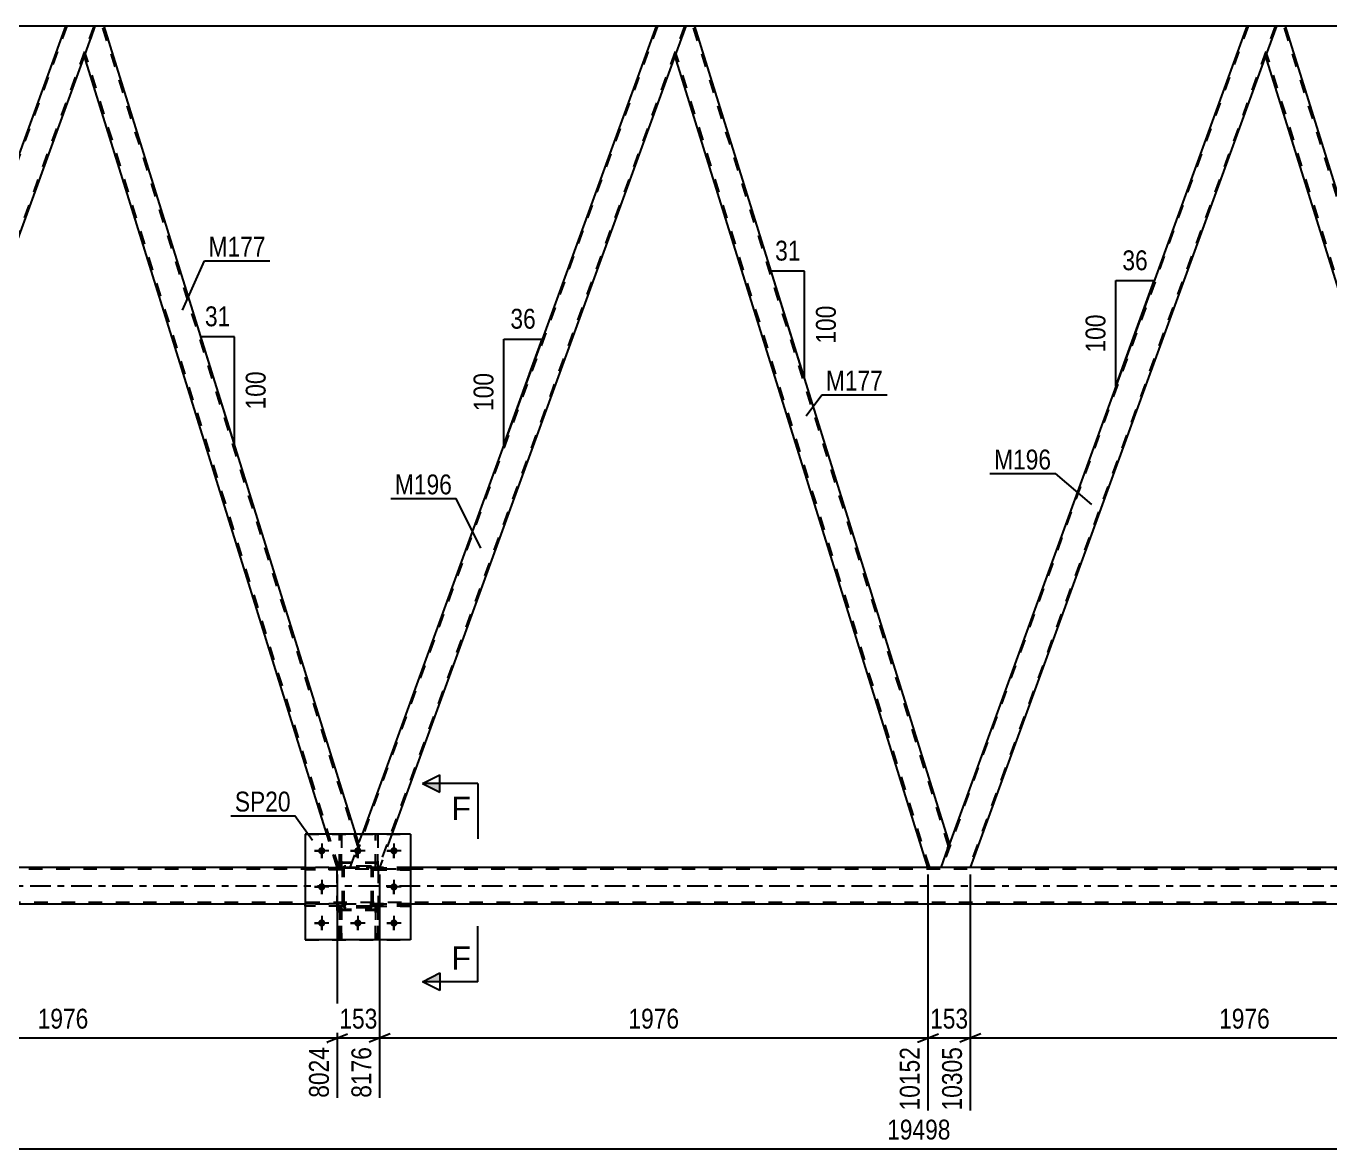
# Model space of a CAD drawing. Header units: millimetres. Extents: x 0 to 841, y 0 to 594.
# Drawn here: x 295.2 to 483.1, y 300 to 461.7 of the extents above; entities that cross this region are included whole.
import ezdxf

# ---------------------------------------------------------------- set-up
doc = ezdxf.new("R2010")
doc.units = ezdxf.units.MM
doc.linetypes.add('DXK_LINE_DOT2', pattern=[3.9198, 1.9599, -1.9599])
doc.linetypes.add('DXK_LINE_DOT3', pattern=[5.9187, 2.979, -0.9799, 0.9799, -0.9799])
doc.styles.add('Arial', font='ARIAL.TTF', dxfattribs={"height": 0.2})
doc.styles.add('Arial Narrow', font='ARIALN.TTF', dxfattribs={"height": 0.2})

# ---------------------------------------------------------------- blocks, each defined once
blk = doc.blocks.new('Part-814553059-3912 - 3729')
at = {"color": 7, "linetype": 'DXK_LINE_DOT2'}
for p, q in [((345.24, 334.97), (345.24, 335.29)), ((345.24, 335.29), (350.64, 335.29)), ((350.64, 334.97), (345.24, 334.97)), ((345.84, 334.97), (345.84, 335.29)), ((350.64, 335.29), (350.64, 334.97))]:
    blk.add_line(p, q, dxfattribs=at)
blk = doc.blocks.new('Part-814553059-4105 - 3729')
at = {"color": 2, "linetype": 'Continuous'}
for p, q in [((475.43, 461.72), (473.9, 457.53)), ((476.75, 461.72), (475.43, 461.72)), ((513.45, 343.97), (476.75, 461.72)), ((510.34, 340.5), (473.88, 457.47)), ((473.9, 457.53), (473.9, 457.52)), ((513.43, 343.91), (513.18, 343.23)), ((513.43, 343.92), (513.43, 343.91)), ((513.18, 343.23), (512.19, 340.5))]:
    blk.add_line(p, q, dxfattribs=at)
at = {"color": 7, "linetype": 'DXK_LINE_DOT2'}
for p, q in [((513.32, 343.6), (476.5, 461.72)), ((473.9, 457.53), (473.88, 457.47)), ((510.59, 340.5), (474.02, 457.84)), ((513.45, 343.97), (513.43, 343.92)), ((513.18, 343.23), (513.37, 343.75)), ((512.19, 340.5), (510.34, 340.5))]:
    blk.add_line(p, q, dxfattribs=at)
blk = doc.blocks.new('Part-814553059-3946 - 3729')
at = {"color": 7, "linetype": 'DXK_LINE_DOT2'}
for p, q in [((345.59, 340.48), (345.59, 345.33)), ((345.59, 345.33), (345.91, 345.33)), ((345.91, 345.33), (345.91, 340.48)), ((345.59, 341.08), (345.91, 341.08)), ((345.91, 340.48), (345.59, 340.48))]:
    blk.add_line(p, q, dxfattribs=at)
blk = doc.blocks.new('Part-814553059-3964 - 3729')
at = {"color": 2, "linetype": 'Continuous'}
for p, q in [((340.39, 345.32), (340.39, 345.33)), ((340.71, 345.33), (340.39, 345.33)), ((340.71, 345.32), (340.71, 345.33))]:
    blk.add_line(p, q, dxfattribs=at)
at = {"color": 7, "linetype": 'DXK_LINE_DOT2'}
for p, q in [((340.39, 340.48), (340.39, 345.32)), ((340.71, 340.48), (340.71, 345.32)), ((340.39, 341.08), (340.71, 341.08)), ((340.71, 340.48), (340.39, 340.48))]:
    blk.add_line(p, q, dxfattribs=at)
blk = doc.blocks.new('Part-814553059-4128 - 3729')
at = {"color": 2, "linetype": 'Continuous'}
for p, q in [((390.3, 461.72), (388.77, 457.53)), ((391.61, 461.72), (390.3, 461.72)), ((428.32, 343.97), (391.61, 461.72)), ((425.21, 340.5), (388.75, 457.47)), ((388.77, 457.53), (388.77, 457.52)), ((428.3, 343.91), (428.05, 343.23)), ((428.3, 343.92), (428.3, 343.91)), ((428.05, 343.23), (427.05, 340.5))]:
    blk.add_line(p, q, dxfattribs=at)
at = {"color": 7, "linetype": 'DXK_LINE_DOT2'}
for p, q in [((428.18, 343.6), (391.36, 461.72)), ((388.77, 457.53), (388.75, 457.47)), ((425.46, 340.5), (388.88, 457.84)), ((428.32, 343.97), (428.3, 343.92)), ((428.05, 343.23), (428.24, 343.75)), ((427.05, 340.5), (425.21, 340.5))]:
    blk.add_line(p, q, dxfattribs=at)
blk = doc.blocks.new('Part-814553059-3952 - 3729')
at = {"color": 7, "linetype": 'DXK_LINE_DOT2'}
for p, q in [((340.39, 340.48), (340.39, 345.33)), ((340.39, 345.33), (340.71, 345.33)), ((340.71, 345.33), (340.71, 340.48)), ((340.39, 341.08), (340.71, 341.08)), ((340.71, 340.48), (340.39, 340.48))]:
    blk.add_line(p, q, dxfattribs=at)
blk = doc.blocks.new('Part-814553059-4118 - 3729')
at = {"color": 7, "linetype": 'DXK_LINE_DOT2'}
for p, q in [((740.54, 340.26), (64.97, 340.26)), ((350.64, 340.5), (335.44, 340.5)), ((741.3, 335.46), (64.97, 335.46)), ((350.64, 335.22), (335.44, 335.22))]:
    blk.add_line(p, q, dxfattribs=at)
at = {"color": 2, "linetype": 'Continuous'}
for p, q in [((335.44, 340.5), (180.37, 340.5)), ((590.84, 340.5), (350.64, 340.5)), ((335.44, 335.22), (180.37, 335.22)), ((590.84, 335.22), (350.64, 335.22))]:
    blk.add_line(p, q, dxfattribs=at)
at = {"color": 7, "linetype": 'DXK_LINE_DOT3'}
blk.add_line((64.97, 337.86), (740.92, 337.86), dxfattribs=at)
blk = doc.blocks.new('Part-814553059-3909 - 3729')
at = {"color": 7, "linetype": 'DXK_LINE_DOT2'}
for p, q in [((340.84, 340.49), (335.44, 340.49)), ((335.44, 340.17), (335.44, 340.49)), ((340.84, 340.17), (335.44, 340.17)), ((340.24, 340.17), (340.24, 340.49)), ((340.84, 340.49), (340.84, 340.17))]:
    blk.add_line(p, q, dxfattribs=at)
blk = doc.blocks.new('Part-814553059-3925 - 3729')
at = {"color": 7, "linetype": 'DXK_LINE_DOT2'}
for p, q in [((340.71, 334.96), (340.39, 334.96)), ((340.39, 334.96), (340.39, 330.13)), ((340.71, 330.13), (340.71, 334.96)), ((340.39, 334.36), (340.71, 334.36)), ((340.39, 330.13), (340.71, 330.13))]:
    blk.add_line(p, q, dxfattribs=at)
blk = doc.blocks.new('Part-814553059-3928 - 3729')
at = {"color": 7, "linetype": 'DXK_LINE_DOT2'}
for p, q in [((345.24, 340.17), (345.24, 340.49)), ((345.24, 340.49), (350.64, 340.49)), ((350.64, 340.17), (345.24, 340.17)), ((345.84, 340.17), (345.84, 340.49)), ((350.64, 340.49), (350.64, 340.17))]:
    blk.add_line(p, q, dxfattribs=at)
blk = doc.blocks.new('Part-814553059-3929 - 3729')
at = {"color": 7, "linetype": 'DXK_LINE_DOT2'}
for p, q in [((346.04, 341.26), (340.04, 341.26)), ((340.04, 334.46), (340.04, 341.26)), ((346.04, 334.46), (346.04, 341.26)), ((346.04, 334.46), (340.04, 334.46))]:
    blk.add_line(p, q, dxfattribs=at)
blk = doc.blocks.new('Part-814553059-3937 - 3729')
at = {"color": 7, "linetype": 'DXK_LINE_DOT2'}
for p, q in [((350.64, 335.29), (345.24, 335.29)), ((345.24, 335.29), (345.24, 334.97)), ((345.24, 334.97), (350.64, 334.97)), ((345.84, 334.97), (345.84, 335.29)), ((350.64, 334.97), (350.64, 335.29))]:
    blk.add_line(p, q, dxfattribs=at)
blk = doc.blocks.new('Part-814553059-3940 - 3729')
at = {"color": 7, "linetype": 'DXK_LINE_DOT2'}
for p, q in [((350.64, 340.49), (345.24, 340.49)), ((345.24, 340.49), (345.24, 340.17)), ((345.24, 340.17), (350.64, 340.17)), ((345.84, 340.17), (345.84, 340.49)), ((350.64, 340.17), (350.64, 340.49))]:
    blk.add_line(p, q, dxfattribs=at)
blk = doc.blocks.new('Part-814553059-3967 - 3729')
at = {"color": 2, "linetype": 'Continuous'}
for p, q in [((345.59, 345.32), (345.59, 345.33)), ((345.91, 345.33), (345.59, 345.33)), ((345.91, 345.32), (345.91, 345.33))]:
    blk.add_line(p, q, dxfattribs=at)
at = {"color": 7, "linetype": 'DXK_LINE_DOT2'}
for p, q in [((345.59, 340.48), (345.59, 345.32)), ((345.91, 340.48), (345.91, 345.32)), ((345.59, 341.08), (345.91, 341.08)), ((345.91, 340.48), (345.59, 340.48))]:
    blk.add_line(p, q, dxfattribs=at)
blk = doc.blocks.new('Part-814553059-3970 - 3729')
at = {"color": 7, "linetype": 'DXK_LINE_DOT2'}
for p, q in [((340.84, 335.29), (335.44, 335.29)), ((335.44, 334.97), (335.44, 335.29)), ((340.84, 334.97), (335.44, 334.97)), ((340.24, 334.97), (340.24, 335.29)), ((340.84, 335.29), (340.84, 334.97))]:
    blk.add_line(p, q, dxfattribs=at)
blk = doc.blocks.new('Part-814553059-4002 - 3729')
at = {"color": 7, "linetype": 'DXK_LINE_DOT2'}
for p, q in [((345.91, 334.96), (345.59, 334.96)), ((345.59, 334.96), (345.59, 330.13)), ((345.91, 330.13), (345.91, 334.96)), ((345.59, 334.36), (345.91, 334.36)), ((345.59, 330.13), (345.91, 330.13))]:
    blk.add_line(p, q, dxfattribs=at)
blk = doc.blocks.new('Bolt-814553059-4021 - 3729')
at = {"linetype": 'Continuous'}
for points in [[(338.36, 342.92, -1), (337.32, 342.92, -1)], [(343.56, 342.92, -1), (342.52, 342.92, -1)], [(348.76, 342.92, -1), (347.72, 342.92, -1)], [(338.36, 337.72, -1), (337.32, 337.72, -1)], [(348.76, 337.72, -1), (347.72, 337.72, -1)], [(338.36, 332.52, -1), (337.32, 332.52, -1)], [(343.56, 332.52, -1), (342.52, 332.52, -1)], [(348.76, 332.52, -1), (347.72, 332.52, -1)]]:
    blk.add_hatch(color=1, dxfattribs=at).paths.add_polyline_path(points)
at = {"color": 1, "linetype": 'Continuous'}
for p, q in [((337.84, 343.96), (337.84, 341.88)), ((343.04, 343.96), (343.04, 341.88)), ((348.24, 343.96), (348.24, 341.88)), ((338.88, 342.92), (336.8, 342.92)), ((344.08, 342.92), (342, 342.92)), ((349.28, 342.92), (347.2, 342.92)), ((337.84, 338.76), (337.84, 336.68)), ((348.24, 338.76), (348.24, 336.68)), ((338.88, 337.72), (336.8, 337.72)), ((349.28, 337.72), (347.2, 337.72)), ((337.84, 333.56), (337.84, 331.48)), ((343.04, 333.56), (343.04, 331.48)), ((348.24, 333.56), (348.24, 331.48)), ((338.88, 332.52), (336.8, 332.52)), ((344.08, 332.52), (342, 332.52)), ((349.28, 332.52), (347.2, 332.52))]:
    blk.add_line(p, q, dxfattribs=at)
blk = doc.blocks.new('Part-814553059-4038 - 3729')
at = {"color": 7, "linetype": 'DXK_LINE_DOT2'}
for p, q in [((301.08, 461.72), (256.95, 340.5)), ((304.99, 461.72), (260.87, 340.5)), ((305.16, 461.72), (303.63, 457.52)), ((258.03, 343.92), (256.78, 340.5)), ((261.04, 340.5), (256.78, 340.5))]:
    blk.add_line(p, q, dxfattribs=at)
at = {"color": 2, "linetype": 'Continuous'}
for p, q in [((300.91, 461.72), (258.03, 343.92)), ((305.16, 461.72), (300.91, 461.72)), ((303.63, 457.52), (261.04, 340.5))]:
    blk.add_line(p, q, dxfattribs=at)
blk = doc.blocks.new('Part-814553059-4043 - 3729')
at = {"color": 2, "linetype": 'Continuous'}
for p, q in [((305.16, 461.72), (303.64, 457.53)), ((306.48, 461.72), (305.16, 461.72)), ((342.76, 345.32), (306.48, 461.72)), ((338.57, 345.32), (303.61, 457.47)), ((303.64, 457.53), (303.63, 457.52))]:
    blk.add_line(p, q, dxfattribs=at)
at = {"color": 7, "linetype": 'DXK_LINE_DOT2'}
for p, q in [((343.05, 343.6), (306.23, 461.72)), ((303.64, 457.53), (303.61, 457.47)), ((340.33, 340.5), (303.75, 457.84)), ((340.07, 340.5), (338.57, 345.32)), ((341.92, 340.5), (343.18, 343.97)), ((343.18, 343.97), (342.76, 345.32)), ((340.07, 340.5), (341.92, 340.5))]:
    blk.add_line(p, q, dxfattribs=at)
blk = doc.blocks.new('Part-814553059-4048 - 3729')
at = {"color": 7, "linetype": 'DXK_LINE_DOT2'}
for p, q in [((730.83, 461.72), (215.77, 461.72)), ((306.48, 461.72), (300.91, 461.72)), ((391.61, 461.72), (386.04, 461.72)), ((476.75, 461.72), (471.17, 461.72))]:
    blk.add_line(p, q, dxfattribs=at)
at = {"color": 2, "linetype": 'Continuous'}
for p, q in [((300.91, 461.72), (221.35, 461.72)), ((386.04, 461.72), (306.48, 461.72)), ((471.17, 461.72), (391.61, 461.72)), ((556.31, 461.72), (476.75, 461.72))]:
    blk.add_line(p, q, dxfattribs=at)
blk = doc.blocks.new('Part-814553059-4059 - 3729')
at = {"color": 2, "linetype": 'Continuous'}
for p, q in [((350.64, 345.32), (335.44, 345.32)), ((335.44, 345.32), (335.44, 330.12)), ((350.64, 345.32), (350.64, 330.12)), ((350.64, 330.12), (335.44, 330.12))]:
    blk.add_line(p, q, dxfattribs=at)
blk = doc.blocks.new('Part-814553059-4065 - 3729')
at = {"color": 7, "linetype": 'DXK_LINE_DOT2'}
for p, q in [((340.84, 335.29), (335.44, 335.29)), ((335.44, 335.29), (335.44, 334.97)), ((340.84, 334.97), (335.44, 334.97)), ((340.24, 334.97), (340.24, 335.29)), ((340.84, 334.97), (340.84, 335.29))]:
    blk.add_line(p, q, dxfattribs=at)
blk = doc.blocks.new('Part-814553059-4068 - 3729')
at = {"color": 7, "linetype": 'DXK_LINE_DOT2'}
for p, q in [((340.84, 340.49), (335.44, 340.49)), ((335.44, 340.49), (335.44, 340.17)), ((340.84, 340.17), (335.44, 340.17)), ((340.24, 340.17), (340.24, 340.49)), ((340.84, 340.17), (340.84, 340.49))]:
    blk.add_line(p, q, dxfattribs=at)
blk = doc.blocks.new('Part-814553059-4073 - 3729')
at = {"color": 7, "linetype": 'DXK_LINE_DOT2'}
for p, q in [((340.39, 330.13), (340.39, 334.96)), ((340.39, 334.96), (340.71, 334.96)), ((340.71, 334.96), (340.71, 330.13)), ((340.39, 334.36), (340.71, 334.36)), ((340.71, 330.13), (340.39, 330.13))]:
    blk.add_line(p, q, dxfattribs=at)
blk = doc.blocks.new('Part-814553059-4076 - 3729')
at = {"color": 7, "linetype": 'DXK_LINE_DOT2'}
for p, q in [((345.59, 330.13), (345.59, 334.96)), ((345.59, 334.96), (345.91, 334.96)), ((345.91, 334.96), (345.91, 330.13)), ((345.59, 334.36), (345.91, 334.36)), ((345.91, 330.13), (345.59, 330.13))]:
    blk.add_line(p, q, dxfattribs=at)
blk = doc.blocks.new('Bolt-814553059-4100 - 3729')
at = {"color": 1, "linetype": 'Continuous'}
for p, q in [((337.84, 343.96), (337.84, 343.27)), ((343.04, 343.96), (343.04, 343.27)), ((348.24, 343.96), (348.24, 343.27)), ((336.8, 342.92), (337.49, 342.92)), ((337.84, 341.88), (337.84, 342.58)), ((338.88, 342.92), (338.18, 342.92)), ((342, 342.92), (342.69, 342.92)), ((343.04, 341.88), (343.04, 342.58)), ((344.08, 342.92), (343.38, 342.92)), ((347.2, 342.92), (347.89, 342.92)), ((348.24, 341.88), (348.24, 342.58)), ((349.28, 342.92), (348.58, 342.92)), ((337.84, 338.76), (337.84, 338.07)), ((348.24, 338.76), (348.24, 338.07)), ((336.8, 337.72), (337.49, 337.72)), ((337.84, 336.68), (337.84, 337.38)), ((338.88, 337.72), (338.18, 337.72)), ((347.2, 337.72), (347.89, 337.72)), ((348.24, 336.68), (348.24, 337.38)), ((349.28, 337.72), (348.58, 337.72)), ((337.84, 333.56), (337.84, 332.87)), ((343.04, 333.56), (343.04, 332.87)), ((348.24, 333.56), (348.24, 332.87)), ((336.8, 332.52), (337.49, 332.52)), ((337.84, 331.48), (337.84, 332.18)), ((338.88, 332.52), (338.18, 332.52)), ((342, 332.52), (342.69, 332.52)), ((343.04, 331.48), (343.04, 332.18)), ((344.08, 332.52), (343.38, 332.52)), ((347.2, 332.52), (347.89, 332.52)), ((348.24, 331.48), (348.24, 332.18)), ((349.28, 332.52), (348.58, 332.52))]:
    blk.add_line(p, q, dxfattribs=at)
blk = doc.blocks.new('Part-814553059-4110 - 3729')
at = {"color": 7, "linetype": 'DXK_LINE_DOT2'}
for p, q in [((471.34, 461.72), (427.22, 340.5)), ((475.26, 461.72), (431.14, 340.5)), ((475.43, 461.72), (473.9, 457.52)), ((428.3, 343.92), (427.05, 340.5)), ((431.31, 340.5), (427.05, 340.5))]:
    blk.add_line(p, q, dxfattribs=at)
at = {"color": 2, "linetype": 'Continuous'}
for p, q in [((471.17, 461.72), (428.3, 343.92)), ((475.43, 461.72), (471.17, 461.72)), ((473.9, 457.52), (431.31, 340.5))]:
    blk.add_line(p, q, dxfattribs=at)
blk = doc.blocks.new('Part-814553059-4123 - 3729')
at = {"color": 7, "linetype": 'DXK_LINE_DOT2'}
for p, q in [((386.21, 461.72), (342.09, 340.5)), ((390.13, 461.72), (346.01, 340.5)), ((390.3, 461.72), (388.77, 457.52)), ((341.92, 340.5), (343.67, 345.32)), ((347.93, 345.32), (346.18, 340.5)), ((346.18, 340.5), (341.92, 340.5))]:
    blk.add_line(p, q, dxfattribs=at)
at = {"color": 2, "linetype": 'Continuous'}
for p, q in [((386.04, 461.72), (343.67, 345.32)), ((390.3, 461.72), (386.04, 461.72)), ((388.77, 457.52), (347.93, 345.32))]:
    blk.add_line(p, q, dxfattribs=at)
blk = doc.blocks.new('Part-814553059-4154 - 3729')
at = {"color": 7, "linetype": 'DXK_LINE_DOT2'}
for p, q in [((346.04, 341.13), (340.04, 341.13)), ((340.04, 334.33), (340.04, 341.13)), ((346.04, 334.33), (346.04, 341.13)), ((346.04, 334.33), (340.04, 334.33))]:
    blk.add_line(p, q, dxfattribs=at)
blk = doc.blocks.new('Part-814553059-4155 - 3729')
at = {"color": 7, "linetype": 'DXK_LINE_DOT2'}
for p, q in [((340.84, 340.24), (340.87, 340.43)), ((340.87, 340.43), (340.84, 340.24)), ((340.84, 335.2), (340.84, 340.24)), ((341.08, 340.24), (341.09, 340.34)), ((341.08, 335.2), (341.08, 340.24)), ((341.09, 340.34), (341.15, 340.41)), ((341.13, 340.69), (341.32, 340.72)), ((341.32, 340.72), (341.13, 340.69)), ((341.15, 340.41), (341.22, 340.47)), ((341.22, 340.47), (341.32, 340.48)), ((344.76, 340.72), (341.32, 340.72)), ((341.32, 340.48), (344.76, 340.48)), ((344.76, 340.72), (344.94, 340.69)), ((344.94, 340.69), (344.76, 340.72)), ((344.76, 340.48), (344.85, 340.47)), ((344.85, 340.47), (344.93, 340.41)), ((344.93, 340.41), (344.98, 340.34)), ((344.98, 340.34), (345, 340.24)), ((345, 335.2), (345, 340.24)), ((345.2, 340.43), (345.24, 340.24)), ((345.24, 340.24), (345.2, 340.43)), ((345.24, 335.2), (345.24, 340.24)), ((340.87, 335.02), (340.84, 335.2)), ((340.84, 335.2), (340.87, 335.02)), ((341.09, 335.11), (341.08, 335.2)), ((341.15, 335.03), (341.09, 335.11)), ((341.32, 334.72), (341.13, 334.76)), ((341.13, 334.76), (341.32, 334.72)), ((341.22, 334.98), (341.15, 335.03)), ((341.32, 334.96), (341.22, 334.98)), ((344.76, 334.96), (341.32, 334.96)), ((344.76, 334.72), (341.32, 334.72)), ((344.85, 334.98), (344.76, 334.96)), ((344.94, 334.76), (344.76, 334.72)), ((344.76, 334.72), (344.94, 334.76)), ((344.93, 335.03), (344.85, 334.98)), ((344.98, 335.11), (344.93, 335.03)), ((345, 335.2), (344.98, 335.11)), ((345.24, 335.2), (345.2, 335.02)), ((345.2, 335.02), (345.24, 335.2))]:
    blk.add_line(p, q, dxfattribs=at)
at = {"color": 7, "linetype": 'DXK_LINE_DOT3'}
blk.add_line((343.04, 337.72), (343.04, 337.72), dxfattribs=at)
at = {"color": 7, "linetype": 'DXK_LINE_DOT2'}
for centre, start, end in [((341.32, 340.24), 112.5, 157.5), ((341.32, 340.24), 112.5, 157.5), ((344.76, 340.24), 22.5, 67.5), ((344.76, 340.24), 22.5, 67.5), ((341.32, 335.2), 202.5, 247.5), ((341.32, 335.2), 202.5, 247.5), ((344.76, 335.2), 292.5, 337.5), ((344.76, 335.2), 292.5, 337.5)]:
    blk.add_arc(centre, 0.48, start, end, dxfattribs=at)
blk = doc.blocks.new('Part-814553059-4156 - 3729')
at = {"color": 7, "linetype": 'DXK_LINE_DOT2'}
for p, q in [((335.44, 345.32), (350.64, 345.32)), ((335.44, 345.32), (335.44, 330.12)), ((350.64, 345.32), (350.64, 330.12)), ((335.44, 330.12), (350.64, 330.12))]:
    blk.add_line(p, q, dxfattribs=at)
blk = doc.blocks.new('Part-814553059-4157 - 3729')
at = {"color": 7, "linetype": 'DXK_LINE_DOT2'}
for p, q in [((340.84, 340.24), (340.87, 340.43)), ((340.87, 340.43), (340.84, 340.24)), ((340.84, 335.2), (340.84, 340.24)), ((341.08, 340.24), (341.09, 340.34)), ((341.08, 335.2), (341.08, 340.24)), ((341.09, 340.34), (341.15, 340.41)), ((341.13, 340.69), (341.32, 340.72)), ((341.32, 340.72), (341.13, 340.69)), ((341.15, 340.41), (341.22, 340.47)), ((341.22, 340.47), (341.32, 340.48)), ((344.76, 340.72), (341.32, 340.72)), ((341.32, 340.48), (344.76, 340.48)), ((344.76, 340.72), (344.94, 340.69)), ((344.94, 340.69), (344.76, 340.72)), ((344.76, 340.48), (344.85, 340.47)), ((344.85, 340.47), (344.93, 340.41)), ((344.93, 340.41), (344.98, 340.34)), ((344.98, 340.34), (345, 340.24)), ((345, 335.2), (345, 340.24)), ((345.2, 340.43), (345.24, 340.24)), ((345.24, 340.24), (345.2, 340.43)), ((345.24, 335.2), (345.24, 340.24)), ((340.87, 335.02), (340.84, 335.2)), ((340.84, 335.2), (340.87, 335.02)), ((341.09, 335.11), (341.08, 335.2)), ((341.15, 335.03), (341.09, 335.11)), ((341.32, 334.72), (341.13, 334.76)), ((341.13, 334.76), (341.32, 334.72)), ((341.22, 334.98), (341.15, 335.03)), ((341.32, 334.96), (341.22, 334.98)), ((344.76, 334.96), (341.32, 334.96)), ((344.76, 334.72), (341.32, 334.72)), ((344.85, 334.98), (344.76, 334.96)), ((344.94, 334.76), (344.76, 334.72)), ((344.76, 334.72), (344.94, 334.76)), ((344.93, 335.03), (344.85, 334.98)), ((344.98, 335.11), (344.93, 335.03)), ((345, 335.2), (344.98, 335.11)), ((345.24, 335.2), (345.2, 335.02)), ((345.2, 335.02), (345.24, 335.2))]:
    blk.add_line(p, q, dxfattribs=at)
at = {"color": 7, "linetype": 'DXK_LINE_DOT3'}
blk.add_line((343.04, 337.72), (343.04, 337.72), dxfattribs=at)
at = {"color": 7, "linetype": 'DXK_LINE_DOT2'}
for centre, start, end in [((341.32, 340.24), 112.5, 157.5), ((341.32, 340.24), 112.5, 157.5), ((344.76, 340.24), 22.5, 67.5), ((344.76, 340.24), 22.5, 67.5), ((341.32, 335.2), 202.5, 247.5), ((341.32, 335.2), 202.5, 247.5), ((344.76, 335.2), 292.5, 337.5), ((344.76, 335.2), 292.5, 337.5)]:
    blk.add_arc(centre, 0.48, start, end, dxfattribs=at)
blk = doc.blocks.new('AngleDimension-814553059-5189 - 3729')
at = {"color": 7, "linetype": 'Continuous'}
for p, q in [((405.47, 417.27), (402.61, 426.44)), ((407.43, 426.44), (402.61, 426.44)), ((407.43, 410.98), (402.61, 426.44)), ((407.43, 410.98), (407.43, 426.44))]:
    blk.add_line(p, q, dxfattribs=at)
at = {"color": 0}
for points in [[(407.45, 427.34), (407.45, 431.54), (402.59, 431.54), (402.59, 427.34)], [(412.53, 422.05), (408.33, 422.05), (408.33, 415.37), (412.53, 415.37)]]:
    blk.add_wipeout(points, dxfattribs=at)
at = {"color": 3, "style": 'Arial Narrow'}
blk.add_text('31', height=2.863, dxfattribs=at).set_placement((403.19, 427.94))
blk.add_text('100', height=2.863, rotation=90.0002, dxfattribs=at).set_placement((411.93, 415.97))
blk = doc.blocks.new('StraightDimension-814553059-4567 - 3729')
at = {"color": 7, "linetype": 'Continuous'}
for p, q in [((261.04, 339.5), (261.04, 307.35)), ((340.07, 339.5), (340.07, 307.35)), ((262.54, 316.56), (259.54, 315.36)), ((261.04, 315.96), (340.07, 315.96)), ((338.57, 315.36), (341.57, 316.56))]:
    blk.add_line(p, q, dxfattribs=at)
at = {"color": 0}
blk.add_wipeout([(304.81, 316.71), (304.81, 320.91), (296.3, 320.91), (296.3, 316.71)], dxfattribs=at)
at = {"color": 0, "linetype": 'Continuous'}
blk.add_wipeout([(339.47, 315.26), (335.27, 315.26), (335.27, 306.75), (339.47, 306.75)], dxfattribs=at)
at = {"color": 3, "style": 'Arial Narrow'}
blk.add_text('1976', height=2.863, dxfattribs=at).set_placement((296.9, 317.31))
at = {"color": 3, "linetype": 'Continuous', "style": 'Arial Narrow'}
blk.add_text('8024', height=2.863, rotation=90.0002, dxfattribs=at).set_placement((338.87, 307.35))
blk = doc.blocks.new('StraightDimension-814553059-4586 - 3729')
at = {"color": 7, "linetype": 'Continuous'}
for p, q in [((340.07, 339.5), (340.07, 307.35)), ((346.18, 339.5), (346.18, 307.35)), ((338.57, 315.36), (341.57, 316.56)), ((340.07, 315.96), (346.18, 315.96)), ((347.68, 316.56), (344.68, 315.36))]:
    blk.add_line(p, q, dxfattribs=at)
at = {"color": 0}
blk.add_wipeout([(346.47, 316.71), (346.47, 320.91), (339.78, 320.91), (339.78, 316.71)], dxfattribs=at)
at = {"color": 0, "linetype": 'Continuous'}
blk.add_wipeout([(345.58, 315.26), (341.38, 315.26), (341.38, 306.75), (345.58, 306.75)], dxfattribs=at)
at = {"color": 3, "style": 'Arial Narrow'}
blk.add_text('153', height=2.863, dxfattribs=at).set_placement((340.38, 317.31))
at = {"color": 3, "linetype": 'Continuous', "style": 'Arial Narrow'}
blk.add_text('8176', height=2.863, rotation=90.0002, dxfattribs=at).set_placement((344.98, 307.35))
blk = doc.blocks.new('StraightDimension-814553059-4624 - 3729')
at = {"color": 7, "linetype": 'Continuous'}
for p, q in [((425.21, 339.5), (425.21, 305.52)), ((431.31, 339.5), (431.31, 305.52)), ((423.71, 315.36), (426.71, 316.56)), ((425.21, 315.96), (431.31, 315.96)), ((432.81, 316.56), (429.81, 315.36))]:
    blk.add_line(p, q, dxfattribs=at)
at = {"color": 0}
blk.add_wipeout([(431.6, 316.71), (431.6, 320.91), (424.92, 320.91), (424.92, 316.71)], dxfattribs=at)
at = {"color": 0, "linetype": 'Continuous'}
blk.add_wipeout([(430.71, 315.26), (426.51, 315.26), (426.51, 304.92), (430.71, 304.92)], dxfattribs=at)
at = {"color": 3, "style": 'Arial Narrow'}
blk.add_text('153', height=2.863, dxfattribs=at).set_placement((425.52, 317.31))
at = {"color": 3, "linetype": 'Continuous', "style": 'Arial Narrow'}
blk.add_text('10305', height=2.863, rotation=90.0002, dxfattribs=at).set_placement((430.11, 305.52))
blk = doc.blocks.new('AngleDimension-814553059-5175 - 3729')
at = {"color": 7, "linetype": 'Continuous'}
for p, q in [((364.09, 416.63), (369.63, 416.63)), ((364.09, 401.4), (369.63, 416.63)), ((364.09, 401.4), (364.09, 416.63)), ((367.8, 411.61), (369.63, 416.63))]:
    blk.add_line(p, q, dxfattribs=at)
at = {"color": 0}
for points in [[(369.28, 417.53), (369.28, 421.73), (364.43, 421.73), (364.43, 417.53)], [(363.19, 412.36), (358.99, 412.36), (358.99, 405.67), (363.19, 405.67)]]:
    blk.add_wipeout(points, dxfattribs=at)
at = {"color": 3, "style": 'Arial Narrow'}
blk.add_text('36', height=2.863, dxfattribs=at).set_placement((365.03, 418.13))
blk.add_text('100', height=2.863, rotation=90.0002, dxfattribs=at).set_placement((362.59, 406.27))
blk = doc.blocks.new('AngleDimension-814553059-5161 - 3729')
at = {"color": 7, "linetype": 'Continuous'}
for p, q in [((323.73, 406.38), (320.43, 416.98)), ((325.25, 416.98), (320.43, 416.98)), ((325.25, 401.51), (320.43, 416.98)), ((325.25, 401.51), (325.25, 416.98))]:
    blk.add_line(p, q, dxfattribs=at)
at = {"color": 0}
for points in [[(325.26, 417.88), (325.26, 422.08), (320.41, 422.08), (320.41, 417.88)], [(330.35, 412.59), (326.15, 412.59), (326.15, 405.9), (330.35, 405.9)]]:
    blk.add_wipeout(points, dxfattribs=at)
at = {"color": 3, "style": 'Arial Narrow'}
blk.add_text('31', height=2.863, dxfattribs=at).set_placement((321.01, 418.48))
blk.add_text('100', height=2.863, rotation=90.0002, dxfattribs=at).set_placement((329.75, 406.5))
blk = doc.blocks.new('StraightDimension-814553059-4482 - 3729')
at = {"color": 7, "linetype": 'Continuous'}
blk.add_line((54.11, 299.98), (793.69, 299.98), dxfattribs=at)
at = {"color": 0}
blk.add_wipeout([(429.07, 300.73), (429.07, 304.93), (418.73, 304.93), (418.73, 300.73)], dxfattribs=at)
at = {"color": 3, "style": 'Arial Narrow'}
blk.add_text('19498', height=2.863, dxfattribs=at).set_placement((419.33, 301.33))
blk = doc.blocks.new('StraightDimension-814553059-4605 - 3729')
at = {"color": 7, "linetype": 'Continuous'}
for p, q in [((346.18, 339.5), (346.18, 307.35)), ((425.21, 339.5), (425.21, 305.52)), ((347.68, 316.56), (344.68, 315.36)), ((346.18, 315.96), (425.21, 315.96)), ((423.71, 315.36), (426.71, 316.56))]:
    blk.add_line(p, q, dxfattribs=at)
at = {"color": 0}
blk.add_wipeout([(389.95, 316.71), (389.95, 320.91), (381.44, 320.91), (381.44, 316.71)], dxfattribs=at)
at = {"color": 0, "linetype": 'Continuous'}
blk.add_wipeout([(424.61, 315.26), (420.41, 315.26), (420.41, 304.92), (424.61, 304.92)], dxfattribs=at)
at = {"color": 3, "style": 'Arial Narrow'}
blk.add_text('1976', height=2.863, dxfattribs=at).set_placement((382.04, 317.31))
at = {"color": 3, "linetype": 'Continuous', "style": 'Arial Narrow'}
blk.add_text('10152', height=2.863, rotation=90.0002, dxfattribs=at).set_placement((424.01, 305.52))
blk = doc.blocks.new('StraightDimension-814553059-4643 - 3729')
at = {"color": 7, "linetype": 'Continuous'}
for p, q in [((431.31, 339.5), (431.31, 305.52)), ((510.34, 339.5), (510.34, 305.52)), ((432.81, 316.56), (429.81, 315.36)), ((431.31, 315.96), (510.34, 315.96)), ((508.84, 315.36), (511.84, 316.56))]:
    blk.add_line(p, q, dxfattribs=at)
at = {"color": 0}
blk.add_wipeout([(475.08, 316.71), (475.08, 320.91), (466.57, 320.91), (466.57, 316.71)], dxfattribs=at)
at = {"color": 0, "linetype": 'Continuous'}
blk.add_wipeout([(509.74, 315.26), (505.54, 315.26), (505.54, 304.92), (509.74, 304.92)], dxfattribs=at)
at = {"color": 3, "style": 'Arial Narrow'}
blk.add_text('1976', height=2.863, dxfattribs=at).set_placement((467.17, 317.31))
at = {"color": 3, "linetype": 'Continuous', "style": 'Arial Narrow'}
blk.add_text('12280', height=2.863, rotation=90.0002, dxfattribs=at).set_placement((509.14, 305.52))
blk = doc.blocks.new('AngleDimension-814553059-5203 - 3729')
at = {"color": 7, "linetype": 'Continuous'}
for p, q in [((452.29, 425.05), (457.83, 425.05)), ((452.29, 409.83), (457.83, 425.05)), ((452.29, 409.83), (452.29, 425.05)), ((452.63, 410.78), (457.83, 425.05))]:
    blk.add_line(p, q, dxfattribs=at)
at = {"color": 0}
for points in [[(457.49, 425.95), (457.49, 430.15), (452.63, 430.15), (452.63, 425.95)], [(451.39, 420.78), (447.19, 420.78), (447.19, 414.1), (451.39, 414.1)]]:
    blk.add_wipeout(points, dxfattribs=at)
at = {"color": 3, "style": 'Arial Narrow'}
blk.add_text('36', height=2.863, dxfattribs=at).set_placement((453.23, 426.55))
blk.add_text('100', height=2.863, rotation=90.0002, dxfattribs=at).set_placement((450.79, 414.7))
blk = doc.blocks.new('Mark-814553059-4124 - 3729')
at = {"color": 0}
blk.add_wipeout([(418.72, 409.22), (418.72, 412.22), (410.5, 412.22), (410.5, 409.22)], dxfattribs=at)
blk.add_wipeout([(418.72, 409.22), (418.72, 412.22), (410.5, 412.22), (410.5, 409.22)], dxfattribs=at)
at = {"color": 30, "linetype": 'Continuous'}
for p, q in [((407.65, 405.59), (409.9, 408.62)), ((409.9, 408.62), (419.32, 408.62))]:
    blk.add_line(p, q, dxfattribs=at)
at = {"color": 3, "style": 'Arial Narrow'}
blk.add_text('M177', height=2.863, dxfattribs=at).set_placement((410.5, 409.22))
blk = doc.blocks.new('Mark-814553059-4106 - 3729')
at = {"color": 0}
blk.add_wipeout([(442.97, 397.85), (442.97, 400.85), (434.74, 400.85), (434.74, 397.85)], dxfattribs=at)
blk.add_wipeout([(442.97, 397.85), (442.97, 400.85), (434.74, 400.85), (434.74, 397.85)], dxfattribs=at)
at = {"color": 30, "linetype": 'Continuous'}
for p in [(434.14, 397.25), (448.82, 392.8)]:
    blk.add_line(p, (443.57, 397.25), dxfattribs=at)
at = {"color": 3, "style": 'Arial Narrow'}
blk.add_text('M196', height=2.863, dxfattribs=at).set_placement((434.74, 397.85))
blk = doc.blocks.new('Mark-814553059-4039 - 3729')
at = {"color": 0}
blk.add_wipeout([(329.76, 428.51), (329.76, 431.51), (321.53, 431.51), (321.53, 428.51)], dxfattribs=at)
blk.add_wipeout([(329.76, 428.51), (329.76, 431.51), (321.53, 431.51), (321.53, 428.51)], dxfattribs=at)
at = {"color": 30, "linetype": 'Continuous'}
for p, q in [((317.76, 420.79), (320.93, 427.91)), ((320.93, 427.91), (330.36, 427.91))]:
    blk.add_line(p, q, dxfattribs=at)
at = {"color": 3, "style": 'Arial Narrow'}
blk.add_text('M177', height=2.863, dxfattribs=at).set_placement((321.53, 428.51))
blk = doc.blocks.new('Mark-814553059-4119 - 3729')
at = {"color": 0}
blk.add_wipeout([(356.62, 394.27), (356.62, 397.27), (348.39, 397.27), (348.39, 394.27)], dxfattribs=at)
blk.add_wipeout([(356.62, 394.27), (356.62, 397.27), (348.39, 397.27), (348.39, 394.27)], dxfattribs=at)
at = {"color": 30, "linetype": 'Continuous'}
for p in [(347.79, 393.67), (360.79, 386.51)]:
    blk.add_line(p, (357.22, 393.67), dxfattribs=at)
at = {"color": 3, "style": 'Arial Narrow'}
blk.add_text('M196', height=2.863, dxfattribs=at).set_placement((348.39, 394.27))
blk = doc.blocks.new('Mark-814553059-4055 - 3729')
at = {"color": 0}
blk.add_wipeout([(333.36, 348.58), (333.36, 351.58), (325.32, 351.58), (325.32, 348.58)], dxfattribs=at)
blk.add_wipeout([(333.36, 348.58), (333.36, 351.58), (325.32, 351.58), (325.32, 348.58)], dxfattribs=at)
at = {"color": 30, "linetype": 'Continuous'}
for p in [(324.72, 347.98), (336.49, 344.4)]:
    blk.add_line(p, (333.96, 347.98), dxfattribs=at)
at = {"color": 3, "style": 'Arial Narrow'}
blk.add_text('SP20', height=2.863, dxfattribs=at).set_placement((325.32, 348.58))
blk = doc.blocks.new('SectionMark-814553059-5355 - 3729')
at = {"linetype": 'Continuous'}
for points in [[(354.85, 352.63), (354.85, 351.38), (352.35, 352.63)], [(354.85, 325.32), (354.85, 324.07), (352.35, 324.07)]]:
    blk.add_hatch(color=6, dxfattribs=at).paths.add_polyline_path(points)
at = {"color": 6, "linetype": 'Continuous'}
for p, q in [((352.35, 352.63), (354.85, 353.88)), ((354.85, 351.38), (354.85, 353.88)), ((360.35, 352.63), (352.35, 352.63)), ((352.35, 352.63), (354.85, 351.38)), ((360.35, 352.63), (360.35, 344.63)), ((360.35, 324.07), (360.35, 332.07)), ((352.35, 324.07), (354.85, 325.32)), ((354.85, 325.32), (354.85, 322.82)), ((360.35, 324.07), (352.35, 324.07)), ((354.85, 322.82), (352.35, 324.07))]:
    blk.add_line(p, q, dxfattribs=at)
at = {"color": 0, "linetype": 'Continuous'}
for points in [[(359.35, 347.38), (359.35, 350.88), (356.5, 350.88), (356.5, 347.38)], [(359.35, 325.82), (359.35, 329.32), (356.5, 329.32), (356.5, 325.82)]]:
    blk.add_wipeout(points, dxfattribs=at)
at = {"color": 3, "linetype": 'Continuous', "style": 'Arial'}
for p in [(356.5, 347.38), (356.5, 325.82)]:
    blk.add_text('F', height=3.34, dxfattribs=at).set_placement(p)

msp = doc.modelspace()

# ---------------------------------------------------------------- block references
for name in ['Part-814553059-4048 - 3729', 'Part-814553059-4038 - 3729', 'Part-814553059-4043 - 3729', 'Part-814553059-4123 - 3729', 'Part-814553059-4128 - 3729', 'Part-814553059-4110 - 3729', 'Part-814553059-4105 - 3729', 'Part-814553059-4059 - 3729', 'Part-814553059-4156 - 3729', 'Bolt-814553059-4021 - 3729', 'Bolt-814553059-4100 - 3729', 'Part-814553059-3964 - 3729', 'Part-814553059-3952 - 3729', 'Part-814553059-3946 - 3729', 'Part-814553059-3967 - 3729', 'Part-814553059-4118 - 3729', 'Part-814553059-3909 - 3729', 'Part-814553059-4068 - 3729', 'Part-814553059-3929 - 3729', 'Part-814553059-4154 - 3729', 'Part-814553059-4155 - 3729', 'Part-814553059-4157 - 3729', 'Part-814553059-3928 - 3729', 'Part-814553059-3940 - 3729', 'Part-814553059-3970 - 3729', 'Part-814553059-4065 - 3729', 'Part-814553059-3925 - 3729', 'Part-814553059-4073 - 3729', 'Part-814553059-3912 - 3729', 'Part-814553059-3937 - 3729', 'Part-814553059-4002 - 3729', 'Part-814553059-4076 - 3729']:
    msp.add_blockref(name, (0, 0))

# ---------------------------------------------------------------- next in the draw order: block references
for name in ['AngleDimension-814553059-5189 - 3729', 'AngleDimension-814553059-5161 - 3729', 'AngleDimension-814553059-5175 - 3729', 'StraightDimension-814553059-4567 - 3729', 'StraightDimension-814553059-4624 - 3729']:
    msp.add_blockref(name, (0, 0))

# ---------------------------------------------------------------- next in the draw order: block references
msp.add_blockref('StraightDimension-814553059-4586 - 3729', (0, 0))

# ---------------------------------------------------------------- next in the draw order: block references
msp.add_blockref('StraightDimension-814553059-4482 - 3729', (0, 0))

# ---------------------------------------------------------------- next in the draw order: block references
for name in ['Mark-814553059-4039 - 3729', 'AngleDimension-814553059-5203 - 3729', 'Mark-814553059-4124 - 3729', 'Mark-814553059-4106 - 3729', 'Mark-814553059-4119 - 3729', 'Mark-814553059-4055 - 3729', 'StraightDimension-814553059-4605 - 3729', 'StraightDimension-814553059-4643 - 3729']:
    msp.add_blockref(name, (0, 0))

# ---------------------------------------------------------------- next in the draw order: block references
msp.add_blockref('SectionMark-814553059-5355 - 3729', (0, 0))

doc.saveas('drawing.dxf')
